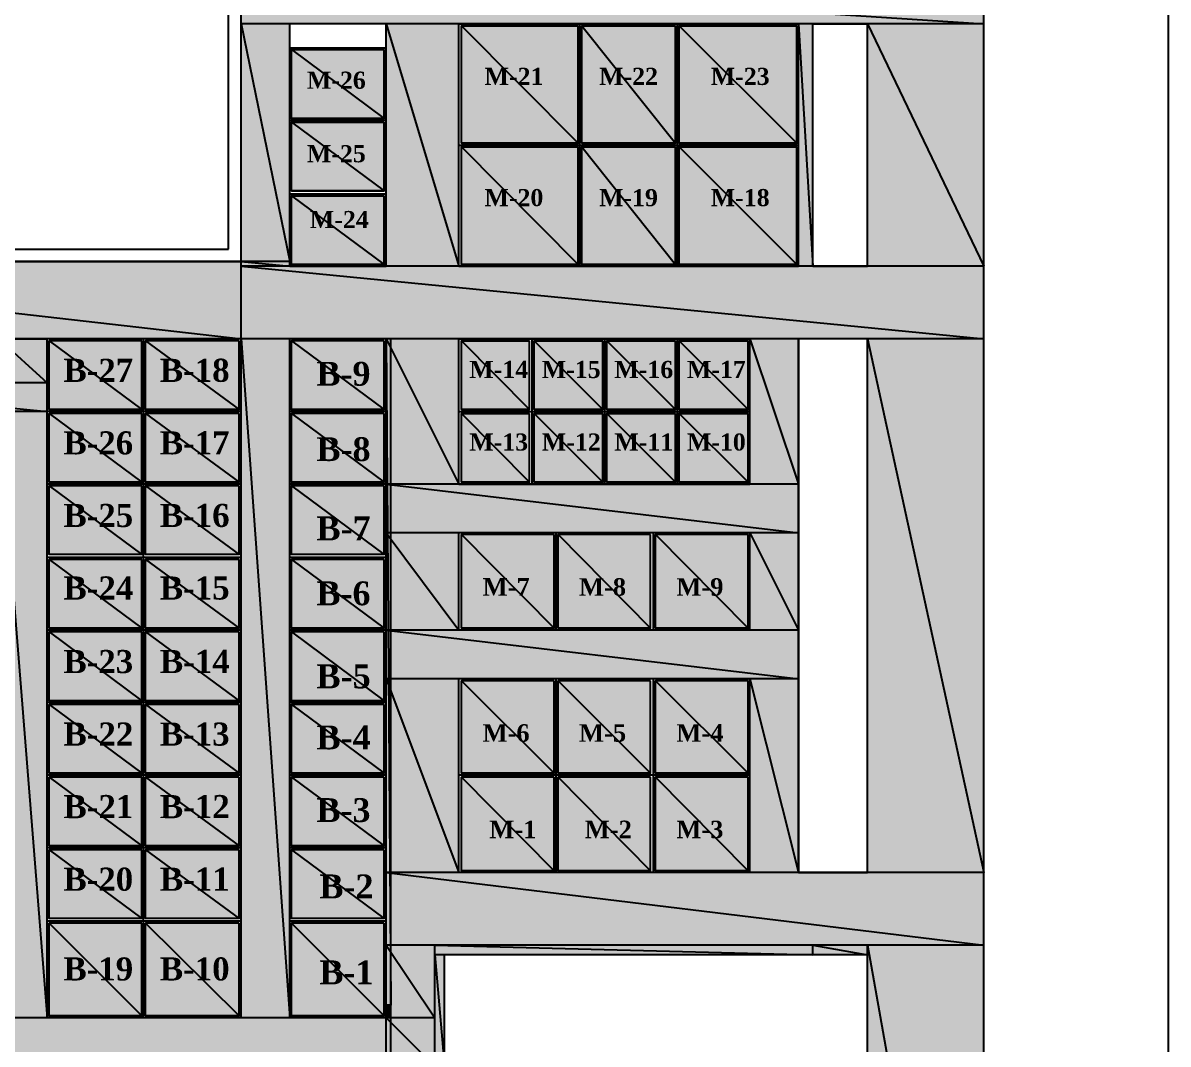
# Model space of a CAD drawing. Header units: millimetres. Extents: x 6 to 745025, y -1528 to 119936.
# Drawn here: x 153.2 to 204, y 130.8 to 176 of the extents above; entities that cross this region are included whole.
import ezdxf
from ezdxf.xclip import XClip

# ---------------------------------------------------------------- set-up
doc = ezdxf.new("R2010")
doc.units = ezdxf.units.MM
doc.header["$MEASUREMENT"] = 0
doc.header["$XCLIPFRAME"] = 0
doc.layers.get('0').update_dxf_attribs({"linetype": 'CONTINUOUS'})
doc.styles.add('Times New Roman$101H0', font='')
doc.styles.get('Times New Roman$101H0').set_extended_font_data('Times New Roman', bold=True)

# ---------------------------------------------------------------- blocks, each defined once
blk = doc.blocks.new('MF8_2')
at = {"true_color": 0x5c73b8}
h = blk.add_hatch(color=0, dxfattribs=at)
h.paths.add_polyline_path([(176.756, 146.868), (172.649, 146.868), (176.756, 142.762)])
h.paths.add_polyline_path([(172.649, 146.868), (176.756, 142.762), (172.649, 142.762)])
h = blk.add_hatch(color=0, dxfattribs=at)
h.paths.add_polyline_path([(181.031, 146.868), (176.925, 146.868), (181.031, 142.762)])
h.paths.add_polyline_path([(176.925, 146.868), (181.031, 142.762), (176.925, 142.762)])
h = blk.add_hatch(color=0, dxfattribs=at)
h.paths.add_polyline_path([(185.349, 146.868), (181.243, 146.868), (185.349, 142.762)])
h.paths.add_polyline_path([(181.243, 146.868), (185.349, 142.762), (181.243, 142.762)])
h = blk.add_hatch(color=0, dxfattribs=at)
h.paths.add_polyline_path([(176.756, 142.593), (172.649, 142.593), (176.756, 138.444)])
h.paths.add_polyline_path([(172.649, 142.593), (176.756, 138.444), (172.649, 138.444)])
h = blk.add_hatch(color=0, dxfattribs=at)
h.paths.add_polyline_path([(181.031, 142.593), (176.925, 142.593), (181.031, 138.444)])
h.paths.add_polyline_path([(176.925, 142.593), (181.031, 138.444), (176.925, 138.444)])
h = blk.add_hatch(color=0, dxfattribs=at)
h.paths.add_polyline_path([(185.349, 142.593), (181.243, 142.593), (185.349, 138.444)])
h.paths.add_polyline_path([(181.243, 142.593), (185.349, 138.444), (181.243, 138.444)])
at = {"color": 0, "linetype": 'Continuous', "lineweight": 25, "true_color": 0x000007}
blk.add_lwpolyline([(5.644, 24.652), (5.644, 272.598), (203.976, 272.598), (203.976, 24.652)], close=True, dxfattribs=at)
at = {"color": 0, "linetype": 'Continuous', "lineweight": -2, "true_color": 0x5c73b8}
for points in [[(176.756, 146.868), (172.649, 146.868), (176.756, 142.762)], [(172.649, 146.868), (176.756, 142.762), (172.649, 142.762)], [(181.031, 146.868), (176.925, 146.868), (181.031, 142.762)], [(176.925, 146.868), (181.031, 142.762), (176.925, 142.762)], [(185.349, 146.868), (181.243, 146.868), (185.349, 142.762)], [(181.243, 146.868), (185.349, 142.762), (181.243, 142.762)], [(176.756, 142.593), (172.649, 142.593), (176.756, 138.444)], [(172.649, 142.593), (176.756, 138.444), (172.649, 138.444)], [(181.031, 142.593), (176.925, 142.593), (181.031, 138.444)], [(176.925, 142.593), (181.031, 138.444), (176.925, 138.444)], [(185.349, 142.593), (181.243, 142.593), (185.349, 138.444)], [(181.243, 142.593), (185.349, 138.444), (181.243, 138.444)]]:
    blk.add_lwpolyline(points, close=True, dxfattribs=at)

msp = doc.modelspace()

# ---------------------------------------------------------------- hatches: boundary and pattern name
at = {"true_color": 0x000078}
h = msp.add_hatch(color=0, dxfattribs=at)
h.paths.add_polyline_path([(195.806, 178.153), (162.87, 178.153), (195.806, 175.994)])
h.paths.add_polyline_path([(162.87, 178.153), (195.806, 175.994), (162.87, 175.994)])
h = msp.add_hatch(color=0, dxfattribs=at)
h.paths.add_polyline_path([(165.029, 175.994), (162.87, 175.994), (165.029, 165.453)])
h.paths.add_polyline_path([(162.87, 175.994), (165.029, 165.453), (162.87, 165.453)])
h = msp.add_hatch(color=0, dxfattribs=at)
h.paths.add_polyline_path([(172.522, 175.994), (169.305, 175.994), (172.522, 165.241)])
h.paths.add_polyline_path([(169.305, 175.994), (172.522, 165.241), (169.305, 165.241)])
at = {"true_color": 0xdcdcdc}
h = msp.add_hatch(color=0, dxfattribs=at)
h.paths.add_polyline_path([(177.814, 175.909), (172.649, 175.909), (177.814, 170.702)])
h.paths.add_polyline_path([(172.649, 175.909), (177.814, 170.702), (172.649, 170.702)])
at = {"true_color": 0x000096}
h = msp.add_hatch(color=0, dxfattribs=at)
h.paths.add_polyline_path([(182.132, 175.909), (177.983, 175.909), (182.132, 170.702)])
h.paths.add_polyline_path([(177.983, 175.909), (182.132, 170.702), (177.983, 170.702)])
at = {"true_color": 0xdcdcdc}
h = msp.add_hatch(color=0, dxfattribs=at)
h.paths.add_polyline_path([(187.508, 175.909), (182.301, 175.909), (187.508, 170.702)])
h.paths.add_polyline_path([(182.301, 175.909), (187.508, 170.702), (182.301, 170.702)])
at = {"true_color": 0x000078}
h = msp.add_hatch(color=0, dxfattribs=at)
h.paths.add_polyline_path([(188.228, 175.994), (187.593, 175.994), (188.228, 165.241)])
h.paths.add_polyline_path([(187.593, 175.994), (188.228, 165.241), (187.593, 165.241)])
h = msp.add_hatch(color=0, dxfattribs=at)
h.paths.add_polyline_path([(195.806, 175.994), (190.641, 175.994), (195.806, 165.241)])
h.paths.add_polyline_path([(190.641, 175.994), (195.806, 165.241), (190.641, 165.241)])
at = {"true_color": 0x000028}
h = msp.add_hatch(color=0, dxfattribs=at)
h.paths.add_polyline_path([(169.22, 174.851), (165.114, 174.851), (169.22, 171.803)])
h.paths.add_polyline_path([(165.114, 174.851), (169.22, 171.803), (165.114, 171.803)])
h = msp.add_hatch(color=0, dxfattribs=at)
h.paths.add_polyline_path([(169.22, 171.633), (165.114, 171.633), (169.22, 168.585)])
h.paths.add_polyline_path([(165.114, 171.633), (169.22, 168.585), (165.114, 168.585)])
at = {"true_color": 0xdcdcdc}
h = msp.add_hatch(color=0, dxfattribs=at)
h.paths.add_polyline_path([(177.814, 170.533), (172.649, 170.533), (177.814, 165.326)])
h.paths.add_polyline_path([(172.649, 170.533), (177.814, 165.326), (172.649, 165.326)])
at = {"true_color": 0x000096}
h = msp.add_hatch(color=0, dxfattribs=at)
h.paths.add_polyline_path([(182.132, 170.533), (177.983, 170.533), (182.132, 165.326)])
h.paths.add_polyline_path([(177.983, 170.533), (182.132, 165.326), (177.983, 165.326)])
at = {"true_color": 0xdcdcdc}
h = msp.add_hatch(color=0, dxfattribs=at)
h.paths.add_polyline_path([(187.508, 170.533), (182.301, 170.533), (187.508, 165.326)])
h.paths.add_polyline_path([(182.301, 170.533), (187.508, 165.326), (182.301, 165.326)])
at = {"true_color": 0x000028}
h = msp.add_hatch(color=0, dxfattribs=at)
h.paths.add_polyline_path([(169.22, 168.374), (165.114, 168.374), (169.22, 165.326)])
h.paths.add_polyline_path([(165.114, 168.374), (169.22, 165.326), (165.114, 165.326)])
at = {"true_color": 0x000078}
h = msp.add_hatch(color=0, dxfattribs=at)
h.paths.add_polyline_path([(162.87, 165.453), (132.771, 165.453), (162.87, 162.024)])
h.paths.add_polyline_path([(132.771, 165.453), (162.87, 162.024), (132.771, 162.024)])
h = msp.add_hatch(color=0, dxfattribs=at)
h.paths.add_polyline_path([(165.029, 165.453), (162.87, 165.453), (165.029, 165.241)])
h.paths.add_polyline_path([(162.87, 165.453), (165.029, 165.241), (162.87, 165.241)])
h = msp.add_hatch(color=0, dxfattribs=at)
h.paths.add_polyline_path([(195.806, 165.241), (162.87, 165.241), (195.806, 162.024)])
h.paths.add_polyline_path([(162.87, 165.241), (195.806, 162.024), (162.87, 162.024)])
h = msp.add_hatch(color=0, dxfattribs=at)
h.paths.add_polyline_path([(154.277, 162.024), (152.118, 162.024), (154.277, 160.076)])
h.paths.add_polyline_path([(152.118, 162.024), (154.277, 160.076), (152.118, 160.076)])
h = msp.add_hatch(color=0, dxfattribs=at)
h.paths.add_polyline_path([(165.029, 162.024), (162.87, 162.024), (165.029, 131.925)])
h.paths.add_polyline_path([(162.87, 162.024), (165.029, 131.925), (162.87, 131.925)])
h = msp.add_hatch(color=0, dxfattribs=at)
h.paths.add_polyline_path([(169.517, 162.024), (169.305, 162.024), (169.517, 132.475)])
h.paths.add_polyline_path([(169.305, 162.024), (169.517, 132.475), (169.305, 132.475)])
h = msp.add_hatch(color=0, dxfattribs=at)
h.paths.add_polyline_path([(172.522, 162.024), (169.305, 162.024), (172.522, 155.589)])
h.paths.add_polyline_path([(169.305, 162.024), (172.522, 155.589), (169.305, 155.589)])
h = msp.add_hatch(color=0, dxfattribs=at)
h.paths.add_polyline_path([(187.593, 162.024), (185.434, 162.024), (187.593, 155.589)])
h.paths.add_polyline_path([(185.434, 162.024), (187.593, 155.589), (185.434, 155.589)])
h = msp.add_hatch(color=0, dxfattribs=at)
h.paths.add_polyline_path([(195.806, 162.024), (190.641, 162.024), (195.806, 138.359)])
h.paths.add_polyline_path([(190.641, 162.024), (195.806, 138.359), (190.641, 138.359)])
at = {"true_color": 0x000028}
h = msp.add_hatch(color=0, dxfattribs=at)
h.paths.add_polyline_path([(158.468, 161.939), (154.361, 161.939), (158.468, 158.891)])
h.paths.add_polyline_path([(154.361, 161.939), (158.468, 158.891), (154.361, 158.891)])
h = msp.add_hatch(color=0, dxfattribs=at)
h.paths.add_polyline_path([(162.786, 161.939), (158.637, 161.939), (162.786, 158.891)])
h.paths.add_polyline_path([(158.637, 161.939), (162.786, 158.891), (158.637, 158.891)])
h = msp.add_hatch(color=0, dxfattribs=at)
h.paths.add_polyline_path([(169.22, 161.939), (165.114, 161.939), (169.22, 158.891)])
h.paths.add_polyline_path([(165.114, 161.939), (169.22, 158.891), (165.114, 158.891)])
at = {"true_color": 0xdd6edd}
h = msp.add_hatch(color=0, dxfattribs=at)
h.paths.add_polyline_path([(175.655, 161.939), (172.649, 161.939), (175.655, 158.891)])
h.paths.add_polyline_path([(172.649, 161.939), (175.655, 158.891), (172.649, 158.891)])
h = msp.add_hatch(color=0, dxfattribs=at)
h.paths.add_polyline_path([(178.915, 161.939), (175.867, 161.939), (178.915, 158.891)])
h.paths.add_polyline_path([(175.867, 161.939), (178.915, 158.891), (175.867, 158.891)])
h = msp.add_hatch(color=0, dxfattribs=at)
h.paths.add_polyline_path([(182.132, 161.939), (179.084, 161.939), (182.132, 158.891)])
h.paths.add_polyline_path([(179.084, 161.939), (182.132, 158.891), (179.084, 158.891)])
h = msp.add_hatch(color=0, dxfattribs=at)
h.paths.add_polyline_path([(185.349, 161.939), (182.301, 161.939), (185.349, 158.891)])
h.paths.add_polyline_path([(182.301, 161.939), (185.349, 158.891), (182.301, 158.891)])
at = {"true_color": 0x000078}
h = msp.add_hatch(color=0, dxfattribs=at)
h.paths.add_polyline_path([(154.277, 160.076), (141.365, 160.076), (154.277, 158.806)])
h.paths.add_polyline_path([(141.365, 160.076), (154.277, 158.806), (141.365, 158.806)])
h = msp.add_hatch(color=0, dxfattribs=at)
h.paths.add_polyline_path([(154.277, 158.806), (152.118, 158.806), (154.277, 131.925)])
h.paths.add_polyline_path([(152.118, 158.806), (154.277, 131.925), (152.118, 131.925)])
at = {"true_color": 0x000028}
h = msp.add_hatch(color=0, dxfattribs=at)
h.paths.add_polyline_path([(158.468, 158.722), (154.361, 158.722), (158.468, 155.674)])
h.paths.add_polyline_path([(154.361, 158.722), (158.468, 155.674), (154.361, 155.674)])
h = msp.add_hatch(color=0, dxfattribs=at)
h.paths.add_polyline_path([(162.786, 158.722), (158.637, 158.722), (162.786, 155.674)])
h.paths.add_polyline_path([(158.637, 158.722), (162.786, 155.674), (158.637, 155.674)])
h = msp.add_hatch(color=0, dxfattribs=at)
h.paths.add_polyline_path([(169.22, 158.722), (165.114, 158.722), (169.22, 155.674)])
h.paths.add_polyline_path([(165.114, 158.722), (169.22, 155.674), (165.114, 155.674)])
at = {"true_color": 0xdd6edd}
h = msp.add_hatch(color=0, dxfattribs=at)
h.paths.add_polyline_path([(175.655, 158.722), (172.649, 158.722), (175.655, 155.674)])
h.paths.add_polyline_path([(172.649, 158.722), (175.655, 155.674), (172.649, 155.674)])
h = msp.add_hatch(color=0, dxfattribs=at)
h.paths.add_polyline_path([(178.915, 158.722), (175.867, 158.722), (178.915, 155.674)])
h.paths.add_polyline_path([(175.867, 158.722), (178.915, 155.674), (175.867, 155.674)])
h = msp.add_hatch(color=0, dxfattribs=at)
h.paths.add_polyline_path([(182.132, 158.722), (179.084, 158.722), (182.132, 155.674)])
h.paths.add_polyline_path([(179.084, 158.722), (182.132, 155.674), (179.084, 155.674)])
h = msp.add_hatch(color=0, dxfattribs=at)
h.paths.add_polyline_path([(185.349, 158.722), (182.301, 158.722), (185.349, 155.674)])
h.paths.add_polyline_path([(182.301, 158.722), (185.349, 155.674), (182.301, 155.674)])
at = {"true_color": 0x000028}
h = msp.add_hatch(color=0, dxfattribs=at)
h.paths.add_polyline_path([(158.468, 155.504), (154.361, 155.504), (158.468, 152.456)])
h.paths.add_polyline_path([(154.361, 155.504), (158.468, 152.456), (154.361, 152.456)])
h = msp.add_hatch(color=0, dxfattribs=at)
h.paths.add_polyline_path([(162.786, 155.504), (158.637, 155.504), (162.786, 152.456)])
h.paths.add_polyline_path([(158.637, 155.504), (162.786, 152.456), (158.637, 152.456)])
h = msp.add_hatch(color=0, dxfattribs=at)
h.paths.add_polyline_path([(169.22, 155.504), (165.114, 155.504), (169.22, 152.456)])
h.paths.add_polyline_path([(165.114, 155.504), (169.22, 152.456), (165.114, 152.456)])
at = {"true_color": 0x000078}
h = msp.add_hatch(color=0, dxfattribs=at)
h.paths.add_polyline_path([(187.593, 155.589), (169.305, 155.589), (187.593, 153.43)])
h.paths.add_polyline_path([(169.305, 155.589), (187.593, 153.43), (169.305, 153.43)])
h = msp.add_hatch(color=0, dxfattribs=at)
h.paths.add_polyline_path([(172.522, 153.43), (169.305, 153.43), (172.522, 149.112)])
h.paths.add_polyline_path([(169.305, 153.43), (172.522, 149.112), (169.305, 149.112)])
h = msp.add_hatch(color=0, dxfattribs=at)
h.paths.add_polyline_path([(187.593, 153.43), (185.434, 153.43), (187.593, 149.112)])
h.paths.add_polyline_path([(185.434, 153.43), (187.593, 149.112), (185.434, 149.112)])
at = {"true_color": 0x5c73b8}
h = msp.add_hatch(color=0, dxfattribs=at)
h.paths.add_polyline_path([(176.756, 153.345), (172.649, 153.345), (176.756, 149.197)])
h.paths.add_polyline_path([(172.649, 153.345), (176.756, 149.197), (172.649, 149.197)])
h = msp.add_hatch(color=0, dxfattribs=at)
h.paths.add_polyline_path([(181.031, 153.345), (176.925, 153.345), (181.031, 149.197)])
h.paths.add_polyline_path([(176.925, 153.345), (181.031, 149.197), (176.925, 149.197)])
h = msp.add_hatch(color=0, dxfattribs=at)
h.paths.add_polyline_path([(185.349, 153.345), (181.243, 153.345), (185.349, 149.197)])
h.paths.add_polyline_path([(181.243, 153.345), (185.349, 149.197), (181.243, 149.197)])
at = {"true_color": 0x000028}
h = msp.add_hatch(color=0, dxfattribs=at)
h.paths.add_polyline_path([(158.468, 152.245), (154.361, 152.245), (158.468, 149.197)])
h.paths.add_polyline_path([(154.361, 152.245), (158.468, 149.197), (154.361, 149.197)])
h = msp.add_hatch(color=0, dxfattribs=at)
h.paths.add_polyline_path([(162.786, 152.245), (158.637, 152.245), (162.786, 149.197)])
h.paths.add_polyline_path([(158.637, 152.245), (162.786, 149.197), (158.637, 149.197)])
h = msp.add_hatch(color=0, dxfattribs=at)
h.paths.add_polyline_path([(169.22, 152.245), (165.114, 152.245), (169.22, 149.197)])
h.paths.add_polyline_path([(165.114, 152.245), (169.22, 149.197), (165.114, 149.197)])
h = msp.add_hatch(color=0, dxfattribs=at)
h.paths.add_polyline_path([(158.468, 149.027), (154.361, 149.027), (158.468, 145.979)])
h.paths.add_polyline_path([(154.361, 149.027), (158.468, 145.979), (154.361, 145.979)])
h = msp.add_hatch(color=0, dxfattribs=at)
h.paths.add_polyline_path([(162.786, 149.027), (158.637, 149.027), (162.786, 145.979)])
h.paths.add_polyline_path([(158.637, 149.027), (162.786, 145.979), (158.637, 145.979)])
h = msp.add_hatch(color=0, dxfattribs=at)
h.paths.add_polyline_path([(169.22, 149.027), (165.114, 149.027), (169.22, 145.979)])
h.paths.add_polyline_path([(165.114, 149.027), (169.22, 145.979), (165.114, 145.979)])
at = {"true_color": 0x000078}
h = msp.add_hatch(color=0, dxfattribs=at)
h.paths.add_polyline_path([(187.593, 149.112), (169.305, 149.112), (187.593, 146.953)])
h.paths.add_polyline_path([(169.305, 149.112), (187.593, 146.953), (169.305, 146.953)])
h = msp.add_hatch(color=0, dxfattribs=at)
h.paths.add_polyline_path([(172.522, 146.953), (169.305, 146.953), (172.522, 138.359)])
h.paths.add_polyline_path([(169.305, 146.953), (172.522, 138.359), (169.305, 138.359)])
h = msp.add_hatch(color=0, dxfattribs=at)
h.paths.add_polyline_path([(187.593, 146.953), (185.434, 146.953), (187.593, 138.359)])
h.paths.add_polyline_path([(185.434, 146.953), (187.593, 138.359), (185.434, 138.359)])
at = {"true_color": 0x000028}
h = msp.add_hatch(color=0, dxfattribs=at)
h.paths.add_polyline_path([(158.468, 145.81), (154.361, 145.81), (158.468, 142.762)])
h.paths.add_polyline_path([(154.361, 145.81), (158.468, 142.762), (154.361, 142.762)])
h = msp.add_hatch(color=0, dxfattribs=at)
h.paths.add_polyline_path([(162.786, 145.81), (158.637, 145.81), (162.786, 142.762)])
h.paths.add_polyline_path([(158.637, 145.81), (162.786, 142.762), (158.637, 142.762)])
h = msp.add_hatch(color=0, dxfattribs=at)
h.paths.add_polyline_path([(169.22, 145.81), (165.114, 145.81), (169.22, 142.762)])
h.paths.add_polyline_path([(165.114, 145.81), (169.22, 142.762), (165.114, 142.762)])
h = msp.add_hatch(color=0, dxfattribs=at)
h.paths.add_polyline_path([(158.468, 142.593), (154.361, 142.593), (158.468, 139.545)])
h.paths.add_polyline_path([(154.361, 142.593), (158.468, 139.545), (154.361, 139.545)])
h = msp.add_hatch(color=0, dxfattribs=at)
h.paths.add_polyline_path([(162.786, 142.593), (158.637, 142.593), (162.786, 139.545)])
h.paths.add_polyline_path([(158.637, 142.593), (162.786, 139.545), (158.637, 139.545)])
h = msp.add_hatch(color=0, dxfattribs=at)
h.paths.add_polyline_path([(169.22, 142.593), (165.114, 142.593), (169.22, 139.545)])
h.paths.add_polyline_path([(165.114, 142.593), (169.22, 139.545), (165.114, 139.545)])
h = msp.add_hatch(color=0, dxfattribs=at)
h.paths.add_polyline_path([(158.468, 139.375), (154.361, 139.375), (158.468, 136.327)])
h.paths.add_polyline_path([(154.361, 139.375), (158.468, 136.327), (154.361, 136.327)])
h = msp.add_hatch(color=0, dxfattribs=at)
h.paths.add_polyline_path([(162.786, 139.375), (158.637, 139.375), (162.786, 136.327)])
h.paths.add_polyline_path([(158.637, 139.375), (162.786, 136.327), (158.637, 136.327)])
h = msp.add_hatch(color=0, dxfattribs=at)
h.paths.add_polyline_path([(169.22, 139.375), (165.114, 139.375), (169.22, 136.327)])
h.paths.add_polyline_path([(165.114, 139.375), (169.22, 136.327), (165.114, 136.327)])
at = {"true_color": 0x000078}
h = msp.add_hatch(color=0, dxfattribs=at)
h.paths.add_polyline_path([(195.806, 138.359), (169.305, 138.359), (195.806, 135.142)])
h.paths.add_polyline_path([(169.305, 138.359), (195.806, 135.142), (169.305, 135.142)])
at = {"true_color": 0x5c73b8}
h = msp.add_hatch(color=0, dxfattribs=at)
h.paths.add_polyline_path([(158.468, 136.116), (154.361, 136.116), (158.468, 132.009)])
h.paths.add_polyline_path([(154.361, 136.116), (158.468, 132.009), (154.361, 132.009)])
h = msp.add_hatch(color=0, dxfattribs=at)
h.paths.add_polyline_path([(162.786, 136.116), (158.637, 136.116), (162.786, 132.009)])
h.paths.add_polyline_path([(158.637, 136.116), (162.786, 132.009), (158.637, 132.009)])
h = msp.add_hatch(color=0, dxfattribs=at)
h.paths.add_polyline_path([(169.22, 136.116), (165.114, 136.116), (169.22, 132.009)])
h.paths.add_polyline_path([(165.114, 136.116), (169.22, 132.009), (165.114, 132.009)])
at = {"true_color": 0x000078}
h = msp.add_hatch(color=0, dxfattribs=at)
h.paths.add_polyline_path([(171.464, 135.142), (169.305, 135.142), (171.464, 131.925)])
h.paths.add_polyline_path([(169.305, 135.142), (171.464, 131.925), (169.305, 131.925)])
at = {"true_color": 0x00b85c}
h = msp.add_hatch(color=0, dxfattribs=at)
h.paths.add_polyline_path([(188.228, 135.142), (171.464, 135.142), (188.228, 134.719)])
h.paths.add_polyline_path([(171.464, 135.142), (188.228, 134.719), (171.464, 134.719)])
h = msp.add_hatch(color=0, dxfattribs=at)
h.paths.add_polyline_path([(190.641, 135.142), (188.228, 135.142), (190.641, 134.719)])
h.paths.add_polyline_path([(188.228, 135.142), (190.641, 134.719), (188.228, 134.719)])
at = {"true_color": 0x000078}
h = msp.add_hatch(color=0, dxfattribs=at)
h.paths.add_polyline_path([(195.806, 135.142), (190.641, 135.142), (195.806, 106.101)])
h.paths.add_polyline_path([(190.641, 135.142), (195.806, 106.101), (190.641, 106.101)])
at = {"true_color": 0x00b85c}
h = msp.add_hatch(color=0, dxfattribs=at)
h.paths.add_polyline_path([(171.887, 134.719), (171.464, 134.719), (171.887, 129.766)])
h.paths.add_polyline_path([(171.464, 134.719), (171.887, 129.766), (171.464, 129.766)])
at = {"true_color": 0x000078}
h = msp.add_hatch(color=0, dxfattribs=at)
h.paths.add_polyline_path([(169.517, 132.475), (169.305, 132.475), (169.517, 131.925)])
h.paths.add_polyline_path([(169.305, 132.475), (169.517, 131.925), (169.305, 131.925)])
h = msp.add_hatch(color=0, dxfattribs=at)
h.paths.add_polyline_path([(169.517, 131.925), (87.602, 131.925), (169.517, 129.766)])
h.paths.add_polyline_path([(87.602, 131.925), (169.517, 129.766), (87.602, 129.766)])
h = msp.add_hatch(color=0, dxfattribs=at)
h.paths.add_polyline_path([(171.464, 131.925), (169.305, 131.925), (171.464, 129.766)])
h.paths.add_polyline_path([(169.305, 131.925), (171.464, 129.766), (169.305, 129.766)])

# ---------------------------------------------------------------- linework, layer by layer
at = {"color": 0, "linetype": 'Continuous', "lineweight": 25, "true_color": 0x000007}
for p, q in [((195.806, 104.662), (195.806, 194.79)), ((162.32, 166.003), (162.32, 178.703)), ((162.87, 165.453), (162.87, 178.153)), ((165.029, 165.241), (165.029, 175.994)), ((169.305, 175.994), (165.029, 175.994)), ((169.305, 165.241), (169.305, 175.994)), ((172.522, 165.241), (172.522, 175.994)), ((172.522, 175.994), (187.593, 175.994)), ((172.649, 170.702), (172.649, 175.909)), ((172.649, 175.909), (177.814, 175.909)), ((177.814, 170.702), (177.814, 175.909)), ((177.899, 165.241), (177.899, 175.994)), ((177.983, 170.702), (177.983, 175.909)), ((177.983, 175.909), (182.132, 175.909)), ((182.132, 170.702), (182.132, 175.909)), ((182.217, 165.241), (182.217, 175.994)), ((182.301, 175.909), (187.508, 175.909)), ((182.301, 170.702), (182.301, 175.909)), ((187.508, 170.702), (187.508, 175.909)), ((187.593, 165.241), (187.593, 175.994)), ((188.228, 165.241), (188.228, 175.994)), ((188.228, 175.994), (190.641, 175.994)), ((190.641, 165.241), (190.641, 175.994)), ((165.029, 174.935), (169.305, 174.935)), ((165.114, 174.851), (169.22, 174.851)), ((165.114, 171.803), (165.114, 174.851)), ((169.22, 171.803), (169.22, 174.851)), ((165.029, 171.718), (169.305, 171.718)), ((165.114, 171.803), (169.22, 171.803)), ((165.114, 171.633), (169.22, 171.633)), ((165.114, 168.585), (165.114, 171.633)), ((169.22, 168.585), (169.22, 171.633)), ((172.522, 170.617), (187.593, 170.617)), ((172.649, 170.702), (177.814, 170.702)), ((177.983, 170.702), (182.132, 170.702)), ((182.301, 170.702), (187.508, 170.702)), ((172.649, 165.326), (172.649, 170.533)), ((172.649, 170.533), (177.814, 170.533)), ((177.814, 165.326), (177.814, 170.533)), ((177.983, 165.326), (177.983, 170.533)), ((177.983, 170.533), (182.132, 170.533)), ((182.132, 165.326), (182.132, 170.533)), ((182.301, 165.326), (182.301, 170.533)), ((182.301, 170.533), (187.508, 170.533)), ((187.508, 165.326), (187.508, 170.533)), ((165.029, 168.458), (169.305, 168.458)), ((165.114, 168.585), (169.22, 168.585)), ((165.114, 168.374), (169.22, 168.374)), ((165.114, 165.326), (165.114, 168.374)), ((169.22, 165.326), (169.22, 168.374)), ((133.279, 166.003), (162.32, 166.003)), ((132.771, 165.453), (162.87, 165.453)), ((165.029, 165.241), (169.305, 165.241)), ((165.114, 165.326), (169.22, 165.326)), ((172.522, 165.241), (187.593, 165.241)), ((172.649, 165.326), (177.814, 165.326)), ((177.983, 165.326), (182.132, 165.326)), ((182.301, 165.326), (187.508, 165.326)), ((188.228, 165.241), (190.641, 165.241)), ((152.118, 162.024), (154.277, 162.024)), ((162.87, 162.024), (154.277, 162.024)), ((154.277, 131.925), (154.277, 162.024)), ((158.552, 131.925), (158.552, 162.024)), ((162.87, 131.925), (162.87, 162.024)), ((169.305, 162.024), (165.029, 162.024)), ((165.029, 131.925), (165.029, 162.024)), ((169.305, 131.925), (169.305, 162.024)), ((172.522, 155.589), (172.522, 162.024)), ((172.522, 162.024), (185.434, 162.024)), ((175.782, 155.589), (175.782, 162.024)), ((178.999, 155.589), (178.999, 162.024)), ((182.217, 155.589), (182.217, 162.024)), ((185.434, 155.589), (185.434, 162.024)), ((190.641, 138.359), (190.641, 162.024)), ((158.468, 161.939), (154.361, 161.939)), ((154.361, 158.891), (154.361, 161.939)), ((158.468, 158.891), (158.468, 161.939)), ((162.786, 161.939), (158.637, 161.939)), ((158.637, 158.891), (158.637, 161.939)), ((162.786, 158.891), (162.786, 161.939)), ((169.22, 161.939), (165.114, 161.939)), ((165.114, 158.891), (165.114, 161.939)), ((169.22, 158.891), (169.22, 161.939)), ((172.649, 158.891), (172.649, 161.939)), ((172.649, 161.939), (175.655, 161.939)), ((175.655, 158.891), (175.655, 161.939)), ((175.867, 158.891), (175.867, 161.939)), ((175.867, 161.939), (178.915, 161.939)), ((178.915, 158.891), (178.915, 161.939)), ((179.084, 158.891), (179.084, 161.939)), ((179.084, 161.939), (182.132, 161.939)), ((182.132, 158.891), (182.132, 161.939)), ((182.301, 158.891), (182.301, 161.939)), ((182.301, 161.939), (185.349, 161.939)), ((185.349, 158.891), (185.349, 161.939)), ((162.87, 158.806), (154.277, 158.806)), ((158.468, 158.891), (154.361, 158.891)), ((158.468, 158.722), (154.361, 158.722)), ((154.361, 155.674), (154.361, 158.722)), ((158.468, 155.674), (158.468, 158.722)), ((162.786, 158.891), (158.637, 158.891)), ((162.786, 158.722), (158.637, 158.722)), ((158.637, 155.674), (158.637, 158.722)), ((162.786, 155.674), (162.786, 158.722)), ((169.305, 158.806), (165.029, 158.806)), ((169.22, 158.891), (165.114, 158.891)), ((169.22, 158.722), (165.114, 158.722)), ((165.114, 155.674), (165.114, 158.722)), ((169.22, 155.674), (169.22, 158.722)), ((172.522, 158.806), (185.434, 158.806)), ((172.649, 158.891), (175.655, 158.891)), ((172.649, 155.674), (172.649, 158.722)), ((172.649, 158.722), (175.655, 158.722)), ((175.655, 155.674), (175.655, 158.722)), ((175.867, 158.891), (178.915, 158.891)), ((175.867, 155.674), (175.867, 158.722)), ((175.867, 158.722), (178.915, 158.722)), ((178.915, 155.674), (178.915, 158.722)), ((179.084, 158.891), (182.132, 158.891)), ((179.084, 155.674), (179.084, 158.722)), ((179.084, 158.722), (182.132, 158.722)), ((182.132, 155.674), (182.132, 158.722)), ((182.301, 158.891), (185.349, 158.891)), ((182.301, 155.674), (182.301, 158.722)), ((182.301, 158.722), (185.349, 158.722)), ((185.349, 155.674), (185.349, 158.722)), ((162.87, 155.589), (154.277, 155.589)), ((158.468, 155.674), (154.361, 155.674)), ((158.468, 155.504), (154.361, 155.504)), ((154.361, 152.456), (154.361, 155.504)), ((158.468, 152.456), (158.468, 155.504)), ((162.786, 155.674), (158.637, 155.674)), ((162.786, 155.504), (158.637, 155.504)), ((158.637, 152.456), (158.637, 155.504)), ((162.786, 152.456), (162.786, 155.504)), ((169.305, 155.589), (165.029, 155.589)), ((169.22, 155.674), (165.114, 155.674)), ((169.22, 155.504), (165.114, 155.504)), ((165.114, 152.456), (165.114, 155.504)), ((169.22, 152.456), (169.22, 155.504)), ((172.522, 155.589), (185.434, 155.589)), ((172.649, 155.674), (175.655, 155.674)), ((175.867, 155.674), (178.915, 155.674)), ((179.084, 155.674), (182.132, 155.674)), ((182.301, 155.674), (185.349, 155.674)), ((172.522, 149.112), (172.522, 153.43)), ((185.434, 153.43), (172.522, 153.43)), ((176.84, 149.112), (176.84, 153.43)), ((181.158, 149.112), (181.158, 153.43)), ((185.434, 149.112), (185.434, 153.43)), ((172.649, 149.197), (172.649, 153.345)), ((176.756, 153.345), (172.649, 153.345)), ((176.756, 149.197), (176.756, 153.345)), ((176.925, 149.197), (176.925, 153.345)), ((181.031, 153.345), (176.925, 153.345)), ((181.031, 149.197), (181.031, 153.345)), ((181.243, 149.197), (181.243, 153.345)), ((185.349, 153.345), (181.243, 153.345)), ((185.349, 149.197), (185.349, 153.345)), ((158.468, 152.456), (154.361, 152.456)), ((162.786, 152.456), (158.637, 152.456)), ((169.22, 152.456), (165.114, 152.456)), ((162.87, 152.329), (154.277, 152.329)), ((158.468, 152.245), (154.361, 152.245)), ((154.361, 149.197), (154.361, 152.245)), ((158.468, 149.197), (158.468, 152.245)), ((162.786, 152.245), (158.637, 152.245)), ((158.637, 149.197), (158.637, 152.245)), ((162.786, 149.197), (162.786, 152.245)), ((169.305, 152.329), (165.029, 152.329)), ((169.22, 152.245), (165.114, 152.245)), ((165.114, 149.197), (165.114, 152.245)), ((169.22, 149.197), (169.22, 152.245)), ((162.87, 149.112), (154.277, 149.112)), ((158.468, 149.197), (154.361, 149.197)), ((158.468, 149.027), (154.361, 149.027)), ((154.361, 145.979), (154.361, 149.027)), ((158.468, 145.979), (158.468, 149.027)), ((162.786, 149.197), (158.637, 149.197)), ((162.786, 149.027), (158.637, 149.027)), ((158.637, 145.979), (158.637, 149.027)), ((162.786, 145.979), (162.786, 149.027)), ((169.305, 149.112), (165.029, 149.112)), ((169.22, 149.197), (165.114, 149.197)), ((169.22, 149.027), (165.114, 149.027)), ((165.114, 145.979), (165.114, 149.027)), ((169.22, 145.979), (169.22, 149.027)), ((185.434, 149.112), (172.522, 149.112)), ((176.756, 149.197), (172.649, 149.197)), ((181.031, 149.197), (176.925, 149.197)), ((185.349, 149.197), (181.243, 149.197)), ((172.522, 138.359), (172.522, 146.953)), ((185.434, 146.953), (172.522, 146.953)), ((172.649, 142.762), (172.649, 146.868)), ((176.756, 146.868), (172.649, 146.868)), ((176.756, 142.762), (176.756, 146.868)), ((176.84, 138.359), (176.84, 146.953)), ((176.925, 142.762), (176.925, 146.868)), ((181.031, 146.868), (176.925, 146.868)), ((181.031, 142.762), (181.031, 146.868)), ((181.158, 138.359), (181.158, 146.953)), ((181.243, 142.762), (181.243, 146.868)), ((185.349, 146.868), (181.243, 146.868)), ((185.349, 142.762), (185.349, 146.868)), ((185.434, 138.359), (185.434, 146.953)), ((162.87, 145.895), (154.277, 145.895)), ((158.468, 145.979), (154.361, 145.979)), ((158.468, 145.81), (154.361, 145.81)), ((154.361, 142.762), (154.361, 145.81)), ((158.468, 142.762), (158.468, 145.81)), ((162.786, 145.979), (158.637, 145.979)), ((162.786, 145.81), (158.637, 145.81)), ((158.637, 142.762), (158.637, 145.81)), ((162.786, 142.762), (162.786, 145.81)), ((169.305, 145.895), (165.029, 145.895)), ((169.22, 145.979), (165.114, 145.979)), ((169.22, 145.81), (165.114, 145.81)), ((165.114, 142.762), (165.114, 145.81)), ((169.22, 142.762), (169.22, 145.81)), ((158.468, 142.762), (154.361, 142.762)), ((162.786, 142.762), (158.637, 142.762)), ((169.22, 142.762), (165.114, 142.762)), ((176.756, 142.762), (172.649, 142.762)), ((181.031, 142.762), (176.925, 142.762)), ((185.349, 142.762), (181.243, 142.762)), ((162.87, 142.677), (154.277, 142.677)), ((158.468, 142.593), (154.361, 142.593)), ((154.361, 139.545), (154.361, 142.593)), ((158.468, 139.545), (158.468, 142.593)), ((162.786, 142.593), (158.637, 142.593)), ((158.637, 139.545), (158.637, 142.593)), ((162.786, 139.545), (162.786, 142.593)), ((169.305, 142.677), (165.029, 142.677)), ((169.22, 142.593), (165.114, 142.593)), ((165.114, 139.545), (165.114, 142.593)), ((169.22, 139.545), (169.22, 142.593)), ((185.434, 142.677), (172.522, 142.677)), ((172.649, 138.444), (172.649, 142.593)), ((176.756, 142.593), (172.649, 142.593)), ((176.756, 138.444), (176.756, 142.593)), ((176.925, 138.444), (176.925, 142.593)), ((181.031, 142.593), (176.925, 142.593)), ((181.031, 138.444), (181.031, 142.593)), ((181.243, 138.444), (181.243, 142.593)), ((185.349, 142.593), (181.243, 142.593)), ((185.349, 138.444), (185.349, 142.593)), ((162.87, 139.46), (154.277, 139.46)), ((158.468, 139.545), (154.361, 139.545)), ((158.468, 139.375), (154.361, 139.375)), ((154.361, 136.327), (154.361, 139.375)), ((158.468, 136.327), (158.468, 139.375)), ((162.786, 139.545), (158.637, 139.545)), ((162.786, 139.375), (158.637, 139.375)), ((158.637, 136.327), (158.637, 139.375)), ((162.786, 136.327), (162.786, 139.375)), ((169.305, 139.46), (165.029, 139.46)), ((169.22, 139.545), (165.114, 139.545)), ((169.22, 139.375), (165.114, 139.375)), ((165.114, 136.327), (165.114, 139.375)), ((169.22, 136.327), (169.22, 139.375)), ((185.434, 138.359), (172.522, 138.359)), ((176.756, 138.444), (172.649, 138.444)), ((181.031, 138.444), (176.925, 138.444)), ((185.349, 138.444), (181.243, 138.444)), ((187.593, 138.359), (190.641, 138.359)), ((162.87, 136.2), (154.277, 136.2)), ((158.468, 136.327), (154.361, 136.327)), ((158.468, 136.116), (154.361, 136.116)), ((154.361, 132.009), (154.361, 136.116)), ((158.468, 132.009), (158.468, 136.116)), ((162.786, 136.327), (158.637, 136.327)), ((162.786, 136.116), (158.637, 136.116)), ((158.637, 132.009), (158.637, 136.116)), ((162.786, 132.009), (162.786, 136.116)), ((169.305, 136.2), (165.029, 136.2)), ((169.22, 136.327), (165.114, 136.327)), ((169.22, 136.116), (165.114, 136.116)), ((165.114, 132.009), (165.114, 136.116)), ((169.22, 132.009), (169.22, 136.116)), ((171.464, 129.766), (171.464, 135.142)), ((190.641, 135.142), (171.464, 135.142)), ((190.641, 104.662), (190.641, 135.142)), ((171.887, 129.342), (171.887, 134.719)), ((190.641, 134.719), (171.887, 134.719)), ((162.87, 131.925), (154.277, 131.925)), ((158.468, 132.009), (154.361, 132.009)), ((162.786, 132.009), (158.637, 132.009)), ((169.305, 131.925), (165.029, 131.925)), ((169.22, 132.009), (165.114, 132.009))]:
    msp.add_line(p, q, dxfattribs=at)
msp.add_lwpolyline([(5.644, 272.598), (203.976, 272.598), (203.976, 24.652), (5.644, 24.652)], close=True, dxfattribs=at)
at = {"color": 0, "linetype": 'Continuous', "lineweight": -2, "true_color": 0x000078}
for points in [[(195.806, 178.153), (162.87, 178.153), (195.806, 175.994)], [(162.87, 178.153), (195.806, 175.994), (162.87, 175.994)], [(165.029, 175.994), (162.87, 175.994), (165.029, 165.453)], [(162.87, 175.994), (165.029, 165.453), (162.87, 165.453)], [(172.522, 175.994), (169.305, 175.994), (172.522, 165.241)], [(169.305, 175.994), (172.522, 165.241), (169.305, 165.241)], [(188.228, 175.994), (187.593, 175.994), (188.228, 165.241)], [(187.593, 175.994), (188.228, 165.241), (187.593, 165.241)], [(195.806, 175.994), (190.641, 175.994), (195.806, 165.241)], [(190.641, 175.994), (195.806, 165.241), (190.641, 165.241)], [(162.87, 165.453), (132.771, 165.453), (162.87, 162.024)], [(132.771, 165.453), (162.87, 162.024), (132.771, 162.024)], [(165.029, 165.453), (162.87, 165.453), (165.029, 165.241)], [(162.87, 165.453), (165.029, 165.241), (162.87, 165.241)], [(195.806, 165.241), (162.87, 165.241), (195.806, 162.024)], [(162.87, 165.241), (195.806, 162.024), (162.87, 162.024)], [(154.277, 162.024), (152.118, 162.024), (154.277, 160.076)], [(152.118, 162.024), (154.277, 160.076), (152.118, 160.076)], [(165.029, 162.024), (162.87, 162.024), (165.029, 131.925)], [(162.87, 162.024), (165.029, 131.925), (162.87, 131.925)], [(169.517, 162.024), (169.305, 162.024), (169.517, 132.475)], [(169.305, 162.024), (169.517, 132.475), (169.305, 132.475)], [(172.522, 162.024), (169.305, 162.024), (172.522, 155.589)], [(169.305, 162.024), (172.522, 155.589), (169.305, 155.589)], [(187.593, 162.024), (185.434, 162.024), (187.593, 155.589)], [(185.434, 162.024), (187.593, 155.589), (185.434, 155.589)], [(195.806, 162.024), (190.641, 162.024), (195.806, 138.359)], [(190.641, 162.024), (195.806, 138.359), (190.641, 138.359)], [(154.277, 160.076), (141.365, 160.076), (154.277, 158.806)], [(141.365, 160.076), (154.277, 158.806), (141.365, 158.806)], [(154.277, 158.806), (152.118, 158.806), (154.277, 131.925)], [(152.118, 158.806), (154.277, 131.925), (152.118, 131.925)], [(187.593, 155.589), (169.305, 155.589), (187.593, 153.43)], [(169.305, 155.589), (187.593, 153.43), (169.305, 153.43)], [(172.522, 153.43), (169.305, 153.43), (172.522, 149.112)], [(169.305, 153.43), (172.522, 149.112), (169.305, 149.112)], [(187.593, 153.43), (185.434, 153.43), (187.593, 149.112)], [(185.434, 153.43), (187.593, 149.112), (185.434, 149.112)], [(187.593, 149.112), (169.305, 149.112), (187.593, 146.953)], [(169.305, 149.112), (187.593, 146.953), (169.305, 146.953)], [(172.522, 146.953), (169.305, 146.953), (172.522, 138.359)], [(169.305, 146.953), (172.522, 138.359), (169.305, 138.359)], [(187.593, 146.953), (185.434, 146.953), (187.593, 138.359)], [(185.434, 146.953), (187.593, 138.359), (185.434, 138.359)], [(195.806, 138.359), (169.305, 138.359), (195.806, 135.142)], [(169.305, 138.359), (195.806, 135.142), (169.305, 135.142)], [(171.464, 135.142), (169.305, 135.142), (171.464, 131.925)], [(169.305, 135.142), (171.464, 131.925), (169.305, 131.925)], [(195.806, 135.142), (190.641, 135.142), (195.806, 106.101)], [(190.641, 135.142), (195.806, 106.101), (190.641, 106.101)], [(169.517, 132.475), (169.305, 132.475), (169.517, 131.925)], [(169.305, 132.475), (169.517, 131.925), (169.305, 131.925)], [(169.517, 131.925), (87.602, 131.925), (169.517, 129.766)], [(171.464, 131.925), (169.305, 131.925), (171.464, 129.766)], [(169.305, 131.925), (171.464, 129.766), (169.305, 129.766)]]:
    msp.add_lwpolyline(points, close=True, dxfattribs=at)
at = {"color": 0, "linetype": 'Continuous', "lineweight": -2, "true_color": 0xdcdcdc}
for points in [[(177.814, 175.909), (172.649, 175.909), (177.814, 170.702)], [(172.649, 175.909), (177.814, 170.702), (172.649, 170.702)], [(187.508, 175.909), (182.301, 175.909), (187.508, 170.702)], [(182.301, 175.909), (187.508, 170.702), (182.301, 170.702)], [(177.814, 170.533), (172.649, 170.533), (177.814, 165.326)], [(172.649, 170.533), (177.814, 165.326), (172.649, 165.326)], [(187.508, 170.533), (182.301, 170.533), (187.508, 165.326)], [(182.301, 170.533), (187.508, 165.326), (182.301, 165.326)]]:
    msp.add_lwpolyline(points, close=True, dxfattribs=at)
at = {"color": 0, "linetype": 'Continuous', "lineweight": -2, "true_color": 0x000096}
for points in [[(182.132, 175.909), (177.983, 175.909), (182.132, 170.702)], [(177.983, 175.909), (182.132, 170.702), (177.983, 170.702)], [(182.132, 170.533), (177.983, 170.533), (182.132, 165.326)], [(177.983, 170.533), (182.132, 165.326), (177.983, 165.326)]]:
    msp.add_lwpolyline(points, close=True, dxfattribs=at)
at = {"color": 0, "linetype": 'Continuous', "lineweight": -2, "true_color": 0x000028}
for points in [[(169.22, 174.851), (165.114, 174.851), (169.22, 171.803)], [(165.114, 174.851), (169.22, 171.803), (165.114, 171.803)], [(169.22, 171.633), (165.114, 171.633), (169.22, 168.585)], [(165.114, 171.633), (169.22, 168.585), (165.114, 168.585)], [(169.22, 168.374), (165.114, 168.374), (169.22, 165.326)], [(165.114, 168.374), (169.22, 165.326), (165.114, 165.326)], [(158.468, 161.939), (154.361, 161.939), (158.468, 158.891)], [(154.361, 161.939), (158.468, 158.891), (154.361, 158.891)], [(162.786, 161.939), (158.637, 161.939), (162.786, 158.891)], [(158.637, 161.939), (162.786, 158.891), (158.637, 158.891)], [(169.22, 161.939), (165.114, 161.939), (169.22, 158.891)], [(165.114, 161.939), (169.22, 158.891), (165.114, 158.891)], [(158.468, 158.722), (154.361, 158.722), (158.468, 155.674)], [(154.361, 158.722), (158.468, 155.674), (154.361, 155.674)], [(162.786, 158.722), (158.637, 158.722), (162.786, 155.674)], [(158.637, 158.722), (162.786, 155.674), (158.637, 155.674)], [(169.22, 158.722), (165.114, 158.722), (169.22, 155.674)], [(165.114, 158.722), (169.22, 155.674), (165.114, 155.674)], [(158.468, 155.504), (154.361, 155.504), (158.468, 152.456)], [(154.361, 155.504), (158.468, 152.456), (154.361, 152.456)], [(162.786, 155.504), (158.637, 155.504), (162.786, 152.456)], [(158.637, 155.504), (162.786, 152.456), (158.637, 152.456)], [(169.22, 155.504), (165.114, 155.504), (169.22, 152.456)], [(165.114, 155.504), (169.22, 152.456), (165.114, 152.456)], [(158.468, 152.245), (154.361, 152.245), (158.468, 149.197)], [(154.361, 152.245), (158.468, 149.197), (154.361, 149.197)], [(162.786, 152.245), (158.637, 152.245), (162.786, 149.197)], [(158.637, 152.245), (162.786, 149.197), (158.637, 149.197)], [(169.22, 152.245), (165.114, 152.245), (169.22, 149.197)], [(165.114, 152.245), (169.22, 149.197), (165.114, 149.197)], [(158.468, 149.027), (154.361, 149.027), (158.468, 145.979)], [(154.361, 149.027), (158.468, 145.979), (154.361, 145.979)], [(162.786, 149.027), (158.637, 149.027), (162.786, 145.979)], [(158.637, 149.027), (162.786, 145.979), (158.637, 145.979)], [(169.22, 149.027), (165.114, 149.027), (169.22, 145.979)], [(165.114, 149.027), (169.22, 145.979), (165.114, 145.979)], [(158.468, 145.81), (154.361, 145.81), (158.468, 142.762)], [(154.361, 145.81), (158.468, 142.762), (154.361, 142.762)], [(162.786, 145.81), (158.637, 145.81), (162.786, 142.762)], [(158.637, 145.81), (162.786, 142.762), (158.637, 142.762)], [(169.22, 145.81), (165.114, 145.81), (169.22, 142.762)], [(165.114, 145.81), (169.22, 142.762), (165.114, 142.762)], [(158.468, 142.593), (154.361, 142.593), (158.468, 139.545)], [(154.361, 142.593), (158.468, 139.545), (154.361, 139.545)], [(162.786, 142.593), (158.637, 142.593), (162.786, 139.545)], [(158.637, 142.593), (162.786, 139.545), (158.637, 139.545)], [(169.22, 142.593), (165.114, 142.593), (169.22, 139.545)], [(165.114, 142.593), (169.22, 139.545), (165.114, 139.545)], [(158.468, 139.375), (154.361, 139.375), (158.468, 136.327)], [(154.361, 139.375), (158.468, 136.327), (154.361, 136.327)], [(162.786, 139.375), (158.637, 139.375), (162.786, 136.327)], [(158.637, 139.375), (162.786, 136.327), (158.637, 136.327)], [(169.22, 139.375), (165.114, 139.375), (169.22, 136.327)], [(165.114, 139.375), (169.22, 136.327), (165.114, 136.327)]]:
    msp.add_lwpolyline(points, close=True, dxfattribs=at)
at = {"color": 0, "linetype": 'Continuous', "lineweight": 25, "true_color": 0x000007}
msp.add_lwpolyline([(190.641, 162.024), (187.593, 162.024), (187.593, 138.359)], dxfattribs=at)
at = {"color": 0, "linetype": 'Continuous', "lineweight": -2, "true_color": 0xdd6edd}
for points in [[(175.655, 161.939), (172.649, 161.939), (175.655, 158.891)], [(172.649, 161.939), (175.655, 158.891), (172.649, 158.891)], [(178.915, 161.939), (175.867, 161.939), (178.915, 158.891)], [(175.867, 161.939), (178.915, 158.891), (175.867, 158.891)], [(182.132, 161.939), (179.084, 161.939), (182.132, 158.891)], [(179.084, 161.939), (182.132, 158.891), (179.084, 158.891)], [(185.349, 161.939), (182.301, 161.939), (185.349, 158.891)], [(182.301, 161.939), (185.349, 158.891), (182.301, 158.891)], [(175.655, 158.722), (172.649, 158.722), (175.655, 155.674)], [(172.649, 158.722), (175.655, 155.674), (172.649, 155.674)], [(178.915, 158.722), (175.867, 158.722), (178.915, 155.674)], [(175.867, 158.722), (178.915, 155.674), (175.867, 155.674)], [(182.132, 158.722), (179.084, 158.722), (182.132, 155.674)], [(179.084, 158.722), (182.132, 155.674), (179.084, 155.674)], [(185.349, 158.722), (182.301, 158.722), (185.349, 155.674)], [(182.301, 158.722), (185.349, 155.674), (182.301, 155.674)]]:
    msp.add_lwpolyline(points, close=True, dxfattribs=at)
at = {"color": 0, "linetype": 'Continuous', "lineweight": -2, "true_color": 0x5c73b8}
for points in [[(176.756, 153.345), (172.649, 153.345), (176.756, 149.197)], [(172.649, 153.345), (176.756, 149.197), (172.649, 149.197)], [(181.031, 153.345), (176.925, 153.345), (181.031, 149.197)], [(176.925, 153.345), (181.031, 149.197), (176.925, 149.197)], [(185.349, 153.345), (181.243, 153.345), (185.349, 149.197)], [(181.243, 153.345), (185.349, 149.197), (181.243, 149.197)], [(158.468, 136.116), (154.361, 136.116), (158.468, 132.009)], [(154.361, 136.116), (158.468, 132.009), (154.361, 132.009)], [(162.786, 136.116), (158.637, 136.116), (162.786, 132.009)], [(158.637, 136.116), (162.786, 132.009), (158.637, 132.009)], [(169.22, 136.116), (165.114, 136.116), (169.22, 132.009)], [(165.114, 136.116), (169.22, 132.009), (165.114, 132.009)]]:
    msp.add_lwpolyline(points, close=True, dxfattribs=at)
at = {"color": 0, "linetype": 'Continuous', "lineweight": -2, "true_color": 0x00b85c}
for points in [[(188.228, 135.142), (171.464, 135.142), (188.228, 134.719)], [(171.464, 135.142), (188.228, 134.719), (171.464, 134.719)], [(190.641, 135.142), (188.228, 135.142), (190.641, 134.719)], [(188.228, 135.142), (190.641, 134.719), (188.228, 134.719)], [(171.887, 134.719), (171.464, 134.719), (171.887, 129.766)], [(171.464, 134.719), (171.887, 129.766), (171.464, 129.766)]]:
    msp.add_lwpolyline(points, close=True, dxfattribs=at)

# ---------------------------------------------------------------- block references
at = {"color": 0, "true_color": 0xffffff}
ref = msp.add_blockref('MF8_2', (0, 0), dxfattribs=at)
XClip(ref).set_block_clipping_path([(5.6444444444, 24.6521108045), (204.0184400104, 24.6521108045), (204.0184400104, 272.6407719282), (5.6444444444, 272.6407719282), (5.6444444444, 24.6521108045)])

# ---------------------------------------------------------------- texts
at = {"color": 0, "true_color": 0x000007, "style": 'Times New Roman$101H0'}
for s, height, p in [('M-26', 0.7588, (165.791, 173.115)), ('M-21', 0.7601, (173.665, 173.284)), ('M-22', 0.7601, (178.745, 173.284)), ('M-23', 0.7588, (183.698, 173.284)), ('M-25', 0.7588, (165.791, 169.855)), ('M-20', 0.7588, (173.665, 167.908)), ('M-19', 0.7588, (178.745, 167.908)), ('M-18', 0.7588, (183.698, 167.908)), ('M-24', 0.7601, (165.918, 166.934)), ('B-27', 1.023, (154.996, 160.119)), ('B-18', 1.023, (159.272, 160.119)), ('B-9', 1.0571, (166.215, 159.949)), ('B-26', 1.023, (154.996, 156.901)), ('B-17', 1.023, (159.272, 156.901)), ('B-8', 1.0577, (166.215, 156.605)), ('B-25', 1.023, (154.996, 153.684)), ('B-16', 1.023, (159.272, 153.684)), ('B-7', 1.0607, (166.215, 153.091)), ('B-24', 1.0251, (154.996, 150.467)), ('B-15', 1.023, (159.272, 150.467)), ('B-6', 1.0571, (166.215, 150.213)), ('B-23', 1.0229, (154.996, 147.207)), ('B-14', 1.0251, (159.272, 147.207)), ('B-5', 1.0607, (166.215, 146.53)), ('B-22', 1.0251, (154.996, 143.99)), ('B-13', 1.0229, (159.272, 143.99)), ('B-4', 1.0607, (166.215, 143.82)), ('B-21', 1.0251, (154.996, 140.772)), ('B-12', 1.0251, (159.272, 140.772)), ('B-3', 1.0569, (166.215, 140.603)), ('B-20', 1.023, (154.996, 137.555)), ('B-11', 1.0251, (159.272, 137.555)), ('B-2', 1.0607, (166.342, 137.216))]:
    msp.add_text(s, height=height, dxfattribs=at).set_placement(p)
at = {"color": 0, "true_color": 0x000002, "style": 'Times New Roman$101H0'}
for s, height, p in [('M-14', 0.7601, (172.988, 160.288)), ('M-15', 0.7588, (176.205, 160.288)), ('M-16', 0.7588, (179.423, 160.288)), ('M-17', 0.7588, (182.64, 160.288)), ('M-13', 0.7588, (172.988, 157.071)), ('M-12', 0.7601, (176.205, 157.071)), ('M-11', 0.7601, (179.423, 157.071)), ('M-10', 0.7588, (182.64, 157.071)), ('M-7', 0.7787, (173.581, 150.636)), ('M-8', 0.777, (177.856, 150.636)), ('M-9', 0.7767, (182.174, 150.636)), ('M-6', 0.7767, (173.581, 144.159)), ('M-5', 0.7787, (177.856, 144.159)), ('M-4', 0.7787, (182.174, 144.159)), ('M-1', 0.7787, (173.877, 139.883)), ('M-2', 0.7787, (178.11, 139.883)), ('M-3', 0.7766, (182.174, 139.883)), ('B-19', 1.023, (154.996, 133.576)), ('B-10', 1.023, (159.272, 133.576)), ('B-1', 1.0607, (166.342, 133.406))]:
    msp.add_text(s, height=height, dxfattribs=at).set_placement(p)

doc.saveas('drawing.dxf')
